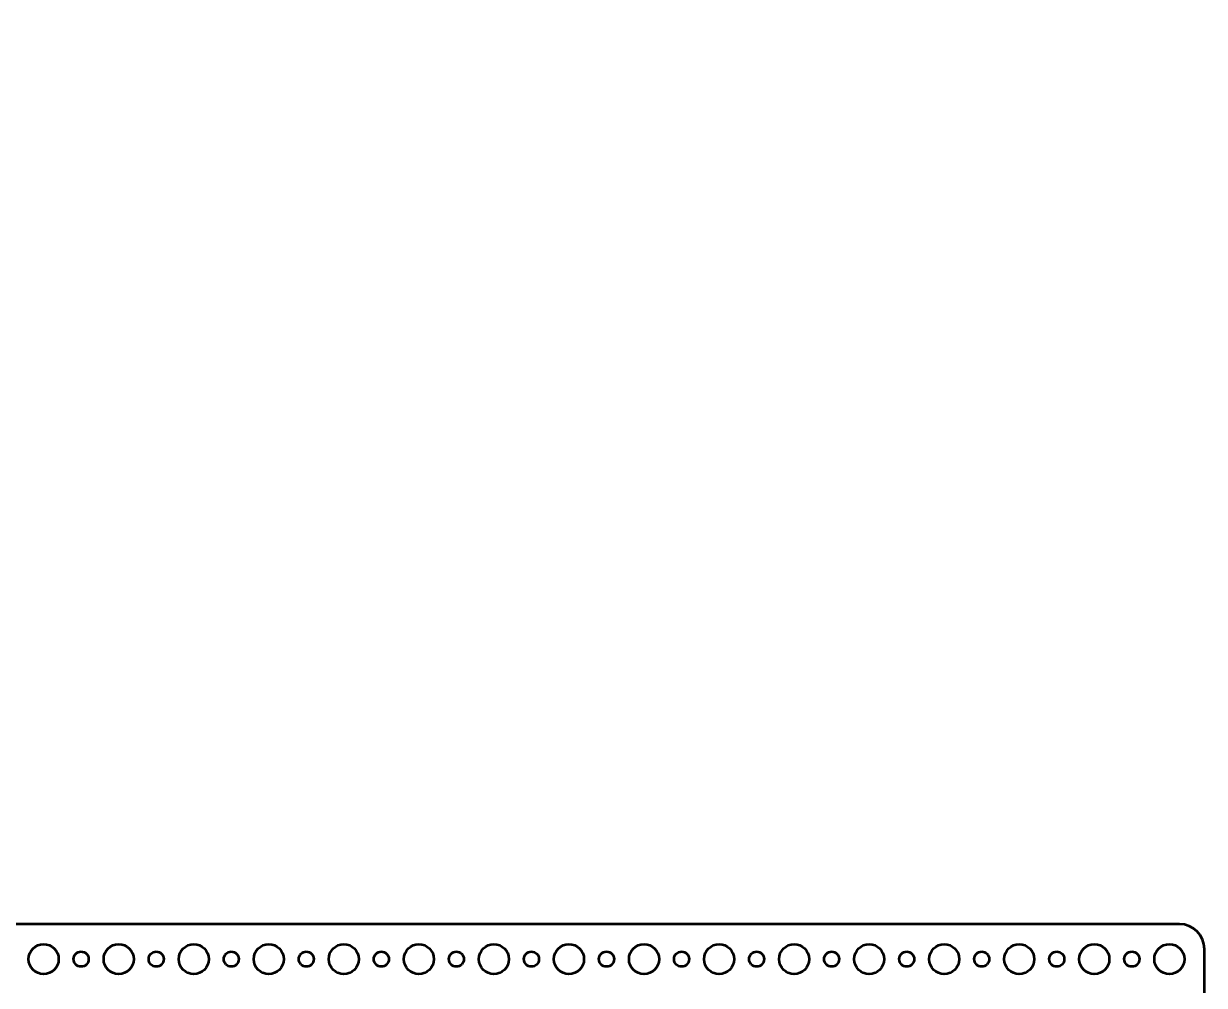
# Model space of a CAD drawing. Header units: centimetres. Extents: x -23.2 to 23.2, y -20.2 to 20.2.
# Drawn here: x -0.4 to 23.2, y 0.97 to 20.2 of the extents above; entities that cross this region are included whole.
import ezdxf

# ---------------------------------------------------------------- set-up
doc = ezdxf.new("R2010")
doc.units = ezdxf.units.CM
doc.header["$MEASUREMENT"] = 0
doc.layers.add('Layer 1', color=7, linetype='Continuous')

msp = doc.modelspace()

# ---------------------------------------------------------------- linework, layer by layer
at = {"layer": 'Layer 1', "lineweight": 53}
for centre, major_axis in [((0.00001, 1.49999), (0, 0.30001)), ((1.50001, 1.49999), (0, 0.30001)), ((3.00001, 1.49999), (0, 0.30001)), ((4.50001, 1.49999), (0, 0.30001)), ((6.00001, 1.49999), (0, 0.30001)), ((7.50001, 1.49999), (0, 0.30001)), ((9.00001, 1.49999), (0, 0.30001)), ((10.50001, 1.49999), (0, 0.30001)), ((12.00001, 1.49999), (0, 0.30001)), ((13.50001, 1.49999), (0, 0.30001)), ((15.00001, 1.49999), (0, 0.30001)), ((16.50001, 1.49999), (0, 0.30001)), ((18.00001, 1.49999), (0, 0.30001)), ((19.50001, 1.49999), (0, 0.30001)), ((21.00001, 1.49999), (0, 0.30001)), ((22.50001, 1.49999), (0, 0.30001)), ((0.75, 1.5), (0, 0.15)), ((2.25, 1.5), (0, 0.15)), ((3.75, 1.5), (0, 0.15)), ((5.25, 1.5), (0, 0.15)), ((6.75, 1.5), (0, 0.15)), ((8.25, 1.5), (0, 0.15)), ((9.75, 1.5), (0, 0.15)), ((11.25, 1.5), (0, 0.15)), ((12.75, 1.5), (0, 0.15)), ((14.25, 1.5), (0, 0.15)), ((15.75, 1.5), (0, 0.15)), ((17.25, 1.5), (0, 0.15)), ((18.75, 1.5), (0, 0.15)), ((20.25, 1.5), (0, 0.15)), ((21.75, 1.5), (0, 0.15))]:
    msp.add_ellipse(centre, major_axis=major_axis, ratio=1, dxfattribs=at)
msp.add_open_spline([(-22.7, -20.2), (-22.97614, -20.2), (-23.2, -19.97614), (-23.2, -19.7), (-23.2, -19.7), (-23.2, -19.7), (-23.2, 19.7), (-23.2, 19.7), (-23.2, 19.7), (-23.2, 19.97614), (-22.97614, 20.2), (-22.7, 20.2), (-22.7, 20.2), (-18.95782, 20.2), (-13.47204, 20.2), (-10.3, 20.2), (-10.3, 20.2), (-10.02386, 20.2), (-9.8, 19.97614), (-9.8, 19.7), (-9.8, 19.7), (-9.8, 19.7), (-9.8, 2.2), (-9.8, 2.2), (-9.8, 2.2), (-9.8, 2.2), (22.7, 2.2), (22.7, 2.2), (22.7, 2.2), (22.97614, 2.2), (23.2, 1.97614), (23.2, 1.7), (23.2, 1.7), (23.2, 1.7), (23.2, -4.7), (23.2, -4.7), (23.2, -4.7), (23.2, -4.97614), (22.97614, -5.2), (22.7, -5.2), (22.7, -5.2), (22.7, -5.2), (-9.8, -5.2), (-9.8, -5.2), (-9.8, -5.2), (-9.8, -5.2), (-9.8, -19.7), (-9.8, -19.7), (-9.8, -19.7), (-9.8, -19.97614), (-10.02386, -20.2), (-10.3, -20.2), (-10.3, -20.2), (-15.07775, -20.2), (-17.92225, -20.2), (-22.7, -20.2)], degree=3, knots=[0, 0, 0, 0, 0.06666667, 0.06666667, 0.06666667, 0.06666667, 0.13333333, 0.13333333, 0.13333333, 0.13333333, 0.2, 0.2, 0.2, 0.2, 0.26666667, 0.26666667, 0.26666667, 0.26666667, 0.33333333, 0.33333333, 0.33333333, 0.33333333, 0.4, 0.4, 0.4, 0.4, 0.46666667, 0.46666667, 0.46666667, 0.46666667, 0.53333333, 0.53333333, 0.53333333, 0.53333333, 0.6, 0.6, 0.6, 0.6, 0.66666667, 0.66666667, 0.66666667, 0.66666667, 0.73333333, 0.73333333, 0.73333333, 0.73333333, 0.8, 0.8, 0.8, 0.8, 0.86666667, 0.86666667, 0.86666667, 0.86666667, 1, 1, 1, 1], dxfattribs=at)

doc.saveas('drawing.dxf')
